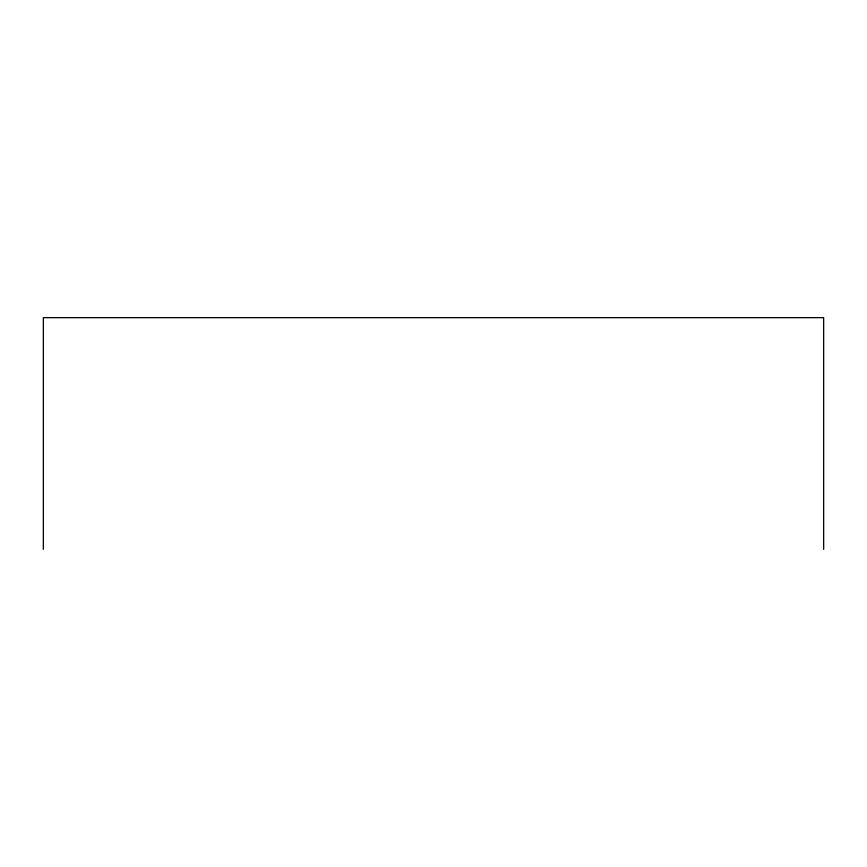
<?xml version="1.0" encoding="UTF-8"?>
<svg xmlns="http://www.w3.org/2000/svg" width="867" height="867" viewBox="0 0 867 867"><rect width="100%" height="100%" fill="white"/><g stroke="black" fill="none" stroke-linecap="round" stroke-linejoin="round"><path stroke-width="1.3" d="M823.65 549.353L823.65 317.647L43.35 317.647L43.35 549.353"/></g></svg>
